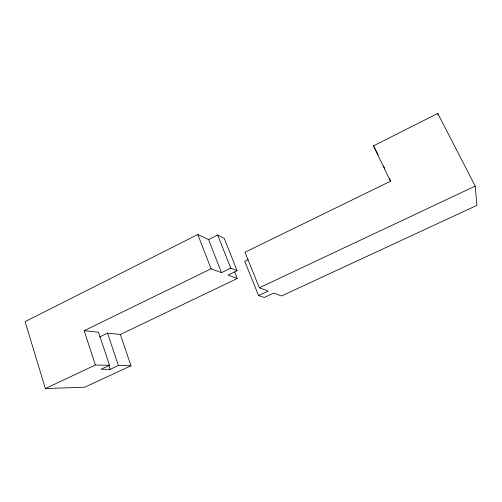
<?xml version="1.0" encoding="UTF-8"?>
<svg xmlns="http://www.w3.org/2000/svg" width="502" height="502" viewBox="0 0 502 502"><rect width="100%" height="100%" fill="white"/><g stroke="black" fill="none" stroke-linecap="round" stroke-linejoin="round"><path stroke-width="0.75" d="M234.647 271.965L237.239 278.51L228.015 275.083L237.088 270.71L230.776 268.162L221.501 272.655L208.575 239.573L197.807 234.509L25.1 321.644L45.356 388.561L84.687 387.224L130.978 365.763L120.348 334.489L107.566 333.146L99.409 337.08M258.549 295.552L268.187 291.041L259.333 287.778L244.982 252.242L390.449 181.266L373.482 145.875L437.769 113.439L475.199 186.104L476.9 205.374L281.534 295.96L273.722 293.08L264.303 297.473L258.549 295.552L244.794 261.373L248.17 259.735M208.575 239.573L217.667 235.024L224.212 238.331L237.088 270.71M84.192 330.692L98.543 332.198L109.511 365.305L95.361 365.004L84.192 330.692L211.078 268.783L221.501 272.655M120.348 334.489L237.239 278.51M45.356 388.561L95.361 365.004M259.333 287.778L475.199 186.104M109.511 365.305L101.046 369.271L110.095 369.365L118.397 365.494L130.978 365.763M373.482 145.875L378.125 154.754M383.465 165.898L384.802 168.678M389.477 178.43L390.813 181.216M217.667 235.024L230.776 268.162M197.807 234.509L211.078 268.783M107.566 333.146L118.397 365.494M108.639 364.967L110.095 369.365M437.769 113.439L438.083 114.971"/></g></svg>
